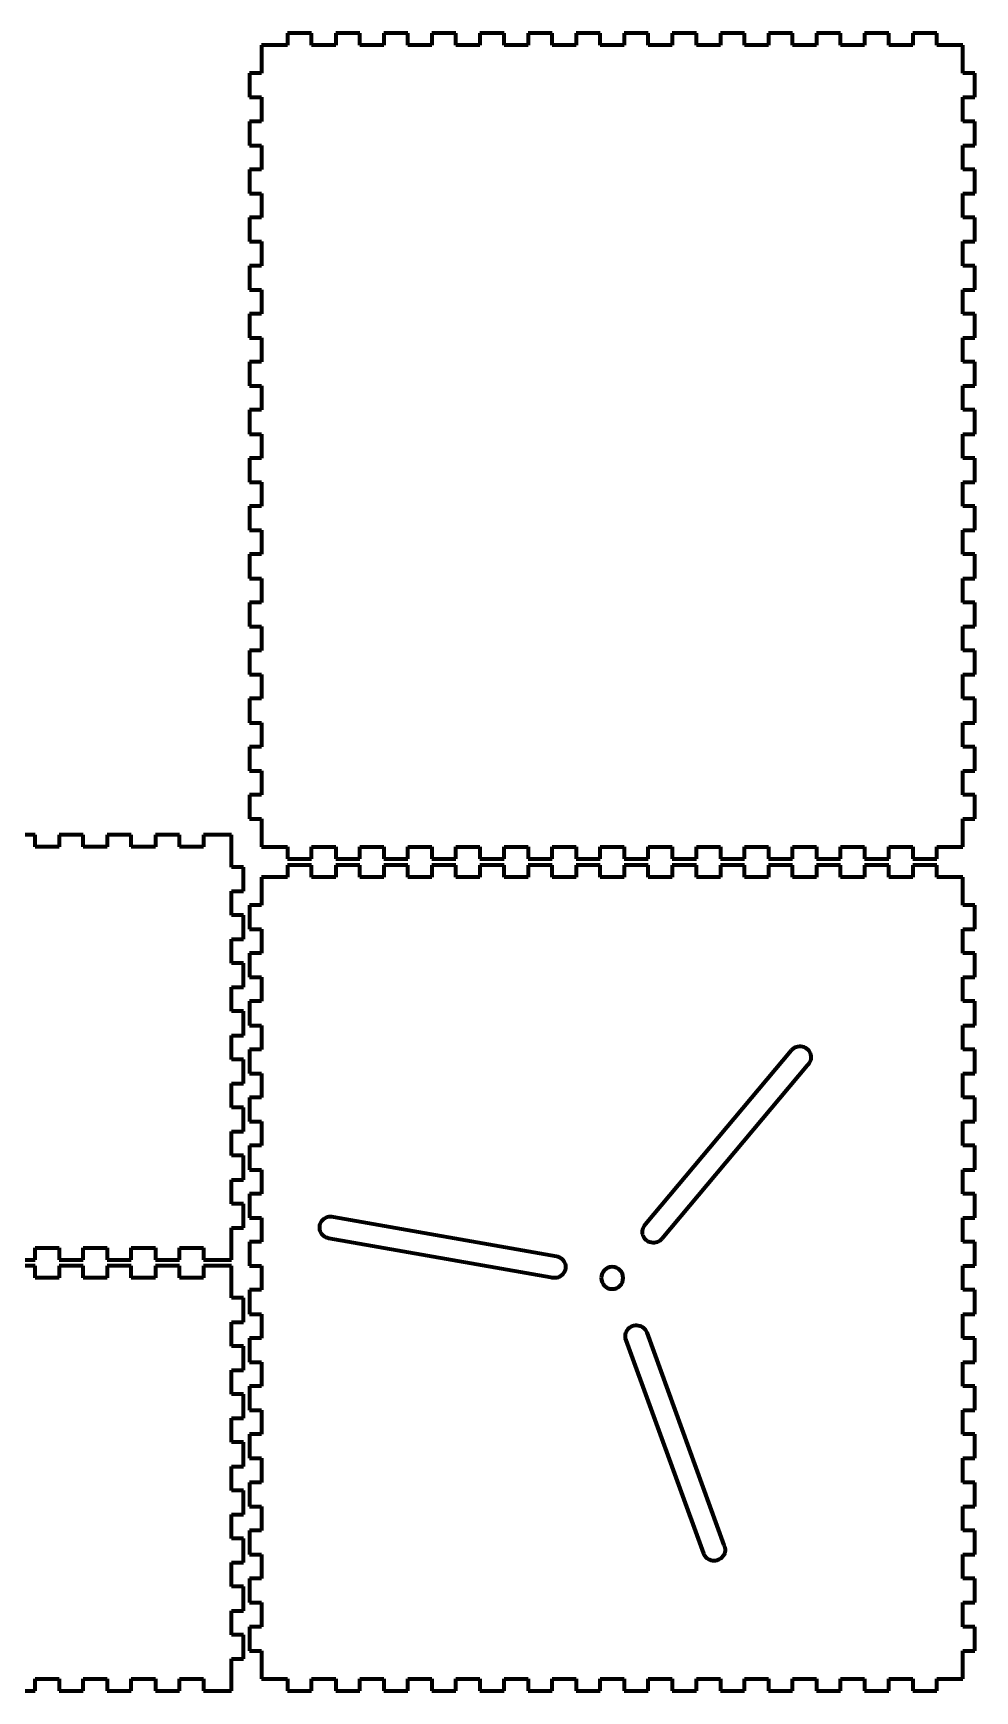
# Model space of a CAD drawing. Header units: millimetres. Extents: x 36 to 1178, y 7 to 834.
# Drawn here: x 708 to 1178, y 7 to 834 of the extents above; entities that cross this region are included whole.
import ezdxf

# ---------------------------------------------------------------- set-up
doc = ezdxf.new("R2010")
doc.units = ezdxf.units.MM
doc.header["$LTSCALE"] = 0.75
doc.layers.add('Visible', color=7, linetype='Continuous', lineweight=70)

msp = doc.modelspace()

# ---------------------------------------------------------------- linework, layer by layer
at = {"layer": 'Visible'}
for p, q in [((822.491351, 827.649122), (822.491351, 813.649122)), ((835.491351, 827.649122), (822.491351, 827.649122)), ((835.491351, 833.649122), (835.491351, 827.649122)), ((847.491351, 833.649122), (835.491351, 833.649122)), ((847.491351, 827.649122), (847.491351, 833.649122)), ((859.491351, 827.649122), (847.491351, 827.649122)), ((859.491351, 833.649122), (859.491351, 827.649122)), ((871.491351, 833.649122), (859.491351, 833.649122)), ((871.491351, 827.649122), (871.491351, 833.649122)), ((883.491351, 827.649122), (871.491351, 827.649122)), ((883.491351, 833.649122), (883.491351, 827.649122)), ((895.491351, 833.649122), (883.491351, 833.649122)), ((895.491351, 827.649122), (895.491351, 833.649122)), ((907.491351, 827.649122), (895.491351, 827.649122)), ((907.491351, 833.649122), (907.491351, 827.649122)), ((919.491351, 833.649122), (907.491351, 833.649122)), ((919.491351, 827.649122), (919.491351, 833.649122)), ((931.491351, 827.649122), (919.491351, 827.649122)), ((931.491351, 833.649122), (931.491351, 827.649122)), ((943.491351, 833.649122), (931.491351, 833.649122)), ((943.491351, 827.649122), (943.491351, 833.649122)), ((955.491351, 827.649122), (943.491351, 827.649122)), ((955.491351, 833.649122), (955.491351, 827.649122)), ((967.491351, 833.649122), (955.491351, 833.649122)), ((967.491351, 827.649122), (967.491351, 833.649122)), ((979.491351, 827.649122), (967.491351, 827.649122)), ((979.491351, 833.649122), (979.491351, 827.649122)), ((991.491351, 833.649122), (979.491351, 833.649122)), ((991.491351, 827.649122), (991.491351, 833.649122)), ((1003.491351, 827.649122), (991.491351, 827.649122)), ((1003.491351, 833.649122), (1003.491351, 827.649122)), ((1015.491351, 833.649122), (1003.491351, 833.649122)), ((1015.491351, 827.649122), (1015.491351, 833.649122)), ((1027.491351, 827.649122), (1015.491351, 827.649122)), ((1027.491351, 833.649122), (1027.491351, 827.649122)), ((1039.491351, 833.649122), (1027.491351, 833.649122)), ((1039.491351, 827.649122), (1039.491351, 833.649122)), ((1051.491351, 827.649122), (1039.491351, 827.649122)), ((1051.491351, 833.649122), (1051.491351, 827.649122)), ((1063.491351, 833.649122), (1051.491351, 833.649122)), ((1063.491351, 827.649122), (1063.491351, 833.649122)), ((1075.491351, 827.649122), (1063.491351, 827.649122)), ((1075.491351, 833.649122), (1075.491351, 827.649122)), ((1087.491351, 833.649122), (1075.491351, 833.649122)), ((1087.491351, 827.649122), (1087.491351, 833.649122)), ((1099.491351, 827.649122), (1087.491351, 827.649122)), ((1099.491351, 833.649122), (1099.491351, 827.649122)), ((1111.491351, 833.649122), (1099.491351, 833.649122)), ((1111.491351, 827.649122), (1111.491351, 833.649122)), ((1123.491351, 827.649122), (1111.491351, 827.649122)), ((1123.491351, 833.649122), (1123.491351, 827.649122)), ((1135.491351, 833.649122), (1123.491351, 833.649122)), ((1135.491351, 827.649122), (1135.491351, 833.649122)), ((1147.491351, 827.649122), (1135.491351, 827.649122)), ((1147.491351, 833.649122), (1147.491351, 827.649122)), ((1159.491351, 833.649122), (1147.491351, 833.649122)), ((1159.491351, 827.649122), (1159.491351, 833.649122)), ((1172.491351, 827.649122), (1159.491351, 827.649122)), ((1172.491351, 813.649122), (1172.491351, 827.649122)), ((816.491351, 813.649122), (816.491351, 801.649122)), ((822.491351, 813.649122), (816.491351, 813.649122)), ((1178.491351, 813.649122), (1172.491351, 813.649122)), ((1178.491351, 801.649122), (1178.491351, 813.649122)), ((816.491351, 801.649122), (822.491351, 801.649122)), ((822.491351, 801.649122), (822.491351, 789.649122)), ((1172.491351, 801.649122), (1178.491351, 801.649122)), ((1172.491351, 789.649122), (1172.491351, 801.649122)), ((816.491351, 789.649122), (816.491351, 777.649122)), ((822.491351, 789.649122), (816.491351, 789.649122)), ((1178.491351, 789.649122), (1172.491351, 789.649122)), ((1178.491351, 777.649122), (1178.491351, 789.649122)), ((816.491351, 777.649122), (822.491351, 777.649122)), ((822.491351, 777.649122), (822.491351, 765.649122)), ((1172.491351, 777.649122), (1178.491351, 777.649122)), ((1172.491351, 765.649122), (1172.491351, 777.649122)), ((816.491351, 765.649122), (816.491351, 753.649122)), ((822.491351, 765.649122), (816.491351, 765.649122)), ((1178.491351, 765.649122), (1172.491351, 765.649122)), ((1178.491351, 753.649122), (1178.491351, 765.649122)), ((816.491351, 753.649122), (822.491351, 753.649122)), ((822.491351, 753.649122), (822.491351, 741.649122)), ((1172.491351, 753.649122), (1178.491351, 753.649122)), ((1172.491351, 741.649122), (1172.491351, 753.649122)), ((816.491351, 741.649122), (816.491351, 729.649122)), ((822.491351, 741.649122), (816.491351, 741.649122)), ((1178.491351, 741.649122), (1172.491351, 741.649122)), ((1178.491351, 729.649122), (1178.491351, 741.649122)), ((816.491351, 729.649122), (822.491351, 729.649122)), ((822.491351, 729.649122), (822.491351, 717.649122)), ((1172.491351, 729.649122), (1178.491351, 729.649122)), ((1172.491351, 717.649122), (1172.491351, 729.649122)), ((816.491351, 717.649122), (816.491351, 705.649122)), ((822.491351, 717.649122), (816.491351, 717.649122)), ((1178.491351, 717.649122), (1172.491351, 717.649122)), ((1178.491351, 705.649122), (1178.491351, 717.649122)), ((816.491351, 705.649122), (822.491351, 705.649122)), ((822.491351, 705.649122), (822.491351, 693.649122)), ((1172.491351, 705.649122), (1178.491351, 705.649122)), ((1172.491351, 693.649122), (1172.491351, 705.649122)), ((816.491351, 693.649122), (816.491351, 681.649122)), ((822.491351, 693.649122), (816.491351, 693.649122)), ((1178.491351, 693.649122), (1172.491351, 693.649122)), ((1178.491351, 681.649122), (1178.491351, 693.649122)), ((816.491351, 681.649122), (822.491351, 681.649122)), ((822.491351, 681.649122), (822.491351, 669.649122)), ((1172.491351, 681.649122), (1178.491351, 681.649122)), ((1172.491351, 669.649122), (1172.491351, 681.649122)), ((816.491351, 669.649122), (816.491351, 657.649122)), ((822.491351, 669.649122), (816.491351, 669.649122)), ((1178.491351, 669.649122), (1172.491351, 669.649122)), ((1178.491351, 657.649122), (1178.491351, 669.649122)), ((816.491351, 657.649122), (822.491351, 657.649122)), ((822.491351, 657.649122), (822.491351, 645.649122)), ((1172.491351, 657.649122), (1178.491351, 657.649122)), ((1172.491351, 645.649122), (1172.491351, 657.649122)), ((816.491351, 645.649122), (816.491351, 633.649122)), ((822.491351, 645.649122), (816.491351, 645.649122)), ((1178.491351, 645.649122), (1172.491351, 645.649122)), ((1178.491351, 633.649122), (1178.491351, 645.649122)), ((816.491351, 633.649122), (822.491351, 633.649122)), ((822.491351, 633.649122), (822.491351, 621.649122)), ((1172.491351, 633.649122), (1178.491351, 633.649122)), ((1172.491351, 621.649122), (1172.491351, 633.649122)), ((816.491351, 621.649122), (816.491351, 609.649122)), ((822.491351, 621.649122), (816.491351, 621.649122)), ((1178.491351, 621.649122), (1172.491351, 621.649122)), ((1178.491351, 609.649122), (1178.491351, 621.649122)), ((816.491351, 609.649122), (822.491351, 609.649122)), ((822.491351, 609.649122), (822.491351, 597.649122)), ((1172.491351, 609.649122), (1178.491351, 609.649122)), ((1172.491351, 597.649122), (1172.491351, 609.649122)), ((816.491351, 597.649122), (816.491351, 585.649122)), ((822.491351, 597.649122), (816.491351, 597.649122)), ((1178.491351, 597.649122), (1172.491351, 597.649122)), ((1178.491351, 585.649122), (1178.491351, 597.649122)), ((816.491351, 585.649122), (822.491351, 585.649122)), ((822.491351, 585.649122), (822.491351, 573.649122)), ((1172.491351, 585.649122), (1178.491351, 585.649122)), ((1172.491351, 573.649122), (1172.491351, 585.649122)), ((816.491351, 573.649122), (816.491351, 561.649122)), ((822.491351, 573.649122), (816.491351, 573.649122)), ((1178.491351, 573.649122), (1172.491351, 573.649122)), ((1178.491351, 561.649122), (1178.491351, 573.649122)), ((816.491351, 561.649122), (822.491351, 561.649122)), ((822.491351, 561.649122), (822.491351, 549.649122)), ((1172.491351, 561.649122), (1178.491351, 561.649122)), ((1172.491351, 549.649122), (1172.491351, 561.649122)), ((816.491351, 549.649122), (816.491351, 537.649122)), ((822.491351, 549.649122), (816.491351, 549.649122)), ((1178.491351, 549.649122), (1172.491351, 549.649122)), ((1178.491351, 537.649122), (1178.491351, 549.649122)), ((816.491351, 537.649122), (822.491351, 537.649122)), ((822.491351, 537.649122), (822.491351, 525.649122)), ((1172.491351, 537.649122), (1178.491351, 537.649122)), ((1172.491351, 525.649122), (1172.491351, 537.649122)), ((816.491351, 525.649122), (816.491351, 513.649122)), ((822.491351, 525.649122), (816.491351, 525.649122)), ((1178.491351, 525.649122), (1172.491351, 525.649122)), ((1178.491351, 513.649122), (1178.491351, 525.649122)), ((816.491351, 513.649122), (822.491351, 513.649122)), ((822.491351, 513.649122), (822.491351, 501.649122)), ((1172.491351, 513.649122), (1178.491351, 513.649122)), ((1172.491351, 501.649122), (1172.491351, 513.649122)), ((816.491351, 501.649122), (816.491351, 489.649122)), ((822.491351, 501.649122), (816.491351, 501.649122)), ((1178.491351, 501.649122), (1172.491351, 501.649122)), ((1178.491351, 489.649122), (1178.491351, 501.649122)), ((816.491351, 489.649122), (822.491351, 489.649122)), ((822.491351, 489.649122), (822.491351, 477.649122)), ((1172.491351, 489.649122), (1178.491351, 489.649122)), ((1172.491351, 477.649122), (1172.491351, 489.649122)), ((816.491351, 477.649122), (816.491351, 465.649122)), ((822.491351, 477.649122), (816.491351, 477.649122)), ((1178.491351, 477.649122), (1172.491351, 477.649122)), ((1178.491351, 465.649122), (1178.491351, 477.649122)), ((816.491351, 465.649122), (822.491351, 465.649122)), ((822.491351, 465.649122), (822.491351, 453.649122)), ((1172.491351, 465.649122), (1178.491351, 465.649122)), ((1172.491351, 453.649122), (1172.491351, 465.649122)), ((816.491351, 453.649122), (816.491351, 441.649122)), ((822.491351, 453.649122), (816.491351, 453.649122)), ((1178.491351, 453.649122), (1172.491351, 453.649122)), ((1178.491351, 441.649122), (1178.491351, 453.649122)), ((816.491351, 441.649122), (822.491351, 441.649122)), ((822.491351, 441.649122), (822.491351, 427.649122)), ((1172.491351, 441.649122), (1178.491351, 441.649122)), ((1172.491351, 427.649122), (1172.491351, 441.649122)), ((709.491351, 433.649122), (697.491351, 433.649122)), ((709.491351, 427.649122), (709.491351, 433.649122)), ((721.491351, 433.649122), (721.491351, 427.649122)), ((733.491351, 433.649122), (721.491351, 433.649122)), ((733.491351, 427.649122), (733.491351, 433.649122)), ((745.491351, 433.649122), (745.491351, 427.649122)), ((757.491351, 433.649122), (745.491351, 433.649122)), ((757.491351, 427.649122), (757.491351, 433.649122)), ((769.491351, 433.649122), (769.491351, 427.649122)), ((781.491351, 433.649122), (769.491351, 433.649122)), ((781.491351, 427.649122), (781.491351, 433.649122)), ((793.491351, 433.649122), (793.491351, 427.649122)), ((807.491351, 433.649122), (793.491351, 433.649122)), ((807.491351, 417.649122), (807.491351, 433.649122)), ((721.491351, 427.649122), (709.491351, 427.649122)), ((745.491351, 427.649122), (733.491351, 427.649122)), ((769.491351, 427.649122), (757.491351, 427.649122)), ((793.491351, 427.649122), (781.491351, 427.649122)), ((822.491351, 427.649122), (835.491351, 427.649122)), ((835.491351, 427.649122), (835.491351, 421.649122)), ((847.491351, 427.649122), (859.491351, 427.649122)), ((847.491351, 421.649122), (847.491351, 427.649122)), ((859.491351, 427.649122), (859.491351, 421.649122)), ((871.491351, 427.649122), (883.491351, 427.649122)), ((871.491351, 421.649122), (871.491351, 427.649122)), ((883.491351, 427.649122), (883.491351, 421.649122)), ((895.491351, 427.649122), (907.491351, 427.649122)), ((895.491351, 421.649122), (895.491351, 427.649122)), ((907.491351, 427.649122), (907.491351, 421.649122)), ((919.491351, 427.649122), (931.491351, 427.649122)), ((919.491351, 421.649122), (919.491351, 427.649122)), ((931.491351, 427.649122), (931.491351, 421.649122)), ((943.491351, 427.649122), (955.491351, 427.649122)), ((943.491351, 421.649122), (943.491351, 427.649122)), ((955.491351, 427.649122), (955.491351, 421.649122)), ((967.491351, 427.649122), (979.491351, 427.649122)), ((967.491351, 421.649122), (967.491351, 427.649122)), ((979.491351, 427.649122), (979.491351, 421.649122)), ((991.491351, 427.649122), (1003.491351, 427.649122)), ((991.491351, 421.649122), (991.491351, 427.649122)), ((1003.491351, 427.649122), (1003.491351, 421.649122)), ((1015.491351, 427.649122), (1027.491351, 427.649122)), ((1015.491351, 421.649122), (1015.491351, 427.649122)), ((1027.491351, 427.649122), (1027.491351, 421.649122)), ((1039.491351, 427.649122), (1051.491351, 427.649122)), ((1039.491351, 421.649122), (1039.491351, 427.649122)), ((1051.491351, 427.649122), (1051.491351, 421.649122)), ((1063.491351, 427.649122), (1075.491351, 427.649122)), ((1063.491351, 421.649122), (1063.491351, 427.649122)), ((1075.491351, 427.649122), (1075.491351, 421.649122)), ((1087.491351, 427.649122), (1099.491351, 427.649122)), ((1087.491351, 421.649122), (1087.491351, 427.649122)), ((1099.491351, 427.649122), (1099.491351, 421.649122)), ((1111.491351, 427.649122), (1123.491351, 427.649122)), ((1111.491351, 421.649122), (1111.491351, 427.649122)), ((1123.491351, 427.649122), (1123.491351, 421.649122)), ((1135.491351, 427.649122), (1147.491351, 427.649122)), ((1135.491351, 421.649122), (1135.491351, 427.649122)), ((1147.491351, 427.649122), (1147.491351, 421.649122)), ((1159.491351, 427.649122), (1172.491351, 427.649122)), ((1159.491351, 421.649122), (1159.491351, 427.649122)), ((813.491351, 417.649122), (807.491351, 417.649122)), ((813.491351, 405.649122), (813.491351, 417.649122)), ((835.491351, 421.649122), (847.491351, 421.649122)), ((835.491351, 418.649122), (835.491351, 412.649122)), ((847.491351, 418.649122), (835.491351, 418.649122)), ((847.491351, 412.649122), (847.491351, 418.649122)), ((859.491351, 421.649122), (871.491351, 421.649122)), ((859.491351, 418.649122), (859.491351, 412.649122)), ((871.491351, 418.649122), (859.491351, 418.649122)), ((871.491351, 412.649122), (871.491351, 418.649122)), ((883.491351, 421.649122), (895.491351, 421.649122)), ((883.491351, 418.649122), (883.491351, 412.649122)), ((895.491351, 418.649122), (883.491351, 418.649122)), ((895.491351, 412.649122), (895.491351, 418.649122)), ((907.491351, 421.649122), (919.491351, 421.649122)), ((907.491351, 418.649122), (907.491351, 412.649122)), ((919.491351, 418.649122), (907.491351, 418.649122)), ((919.491351, 412.649122), (919.491351, 418.649122)), ((931.491351, 421.649122), (943.491351, 421.649122)), ((931.491351, 418.649122), (931.491351, 412.649122)), ((943.491351, 418.649122), (931.491351, 418.649122)), ((943.491351, 412.649122), (943.491351, 418.649122)), ((955.491351, 421.649122), (967.491351, 421.649122)), ((955.491351, 418.649122), (955.491351, 412.649122)), ((967.491351, 418.649122), (955.491351, 418.649122)), ((967.491351, 412.649122), (967.491351, 418.649122)), ((979.491351, 421.649122), (991.491351, 421.649122)), ((979.491351, 418.649122), (979.491351, 412.649122)), ((991.491351, 418.649122), (979.491351, 418.649122)), ((991.491351, 412.649122), (991.491351, 418.649122)), ((1003.491351, 421.649122), (1015.491351, 421.649122)), ((1003.491351, 418.649122), (1003.491351, 412.649122)), ((1015.491351, 418.649122), (1003.491351, 418.649122)), ((1015.491351, 412.649122), (1015.491351, 418.649122)), ((1027.491351, 421.649122), (1039.491351, 421.649122)), ((1027.491351, 418.649122), (1027.491351, 412.649122)), ((1039.491351, 418.649122), (1027.491351, 418.649122)), ((1039.491351, 412.649122), (1039.491351, 418.649122)), ((1051.491351, 421.649122), (1063.491351, 421.649122)), ((1051.491351, 418.649122), (1051.491351, 412.649122)), ((1063.491351, 418.649122), (1051.491351, 418.649122)), ((1063.491351, 412.649122), (1063.491351, 418.649122)), ((1075.491351, 421.649122), (1087.491351, 421.649122)), ((1075.491351, 418.649122), (1075.491351, 412.649122)), ((1087.491351, 418.649122), (1075.491351, 418.649122)), ((1087.491351, 412.649122), (1087.491351, 418.649122)), ((1099.491351, 421.649122), (1111.491351, 421.649122)), ((1099.491351, 418.649122), (1099.491351, 412.649122)), ((1111.491351, 418.649122), (1099.491351, 418.649122)), ((1111.491351, 412.649122), (1111.491351, 418.649122)), ((1123.491351, 421.649122), (1135.491351, 421.649122)), ((1123.491351, 418.649122), (1123.491351, 412.649122)), ((1135.491351, 418.649122), (1123.491351, 418.649122)), ((1135.491351, 412.649122), (1135.491351, 418.649122)), ((1147.491351, 421.649122), (1159.491351, 421.649122)), ((1147.491351, 418.649122), (1147.491351, 412.649122)), ((1159.491351, 418.649122), (1147.491351, 418.649122)), ((1159.491351, 412.649122), (1159.491351, 418.649122)), ((807.491351, 405.649122), (813.491351, 405.649122)), ((807.491351, 393.649122), (807.491351, 405.649122)), ((822.491351, 412.649122), (822.491351, 398.649122)), ((835.491351, 412.649122), (822.491351, 412.649122)), ((859.491351, 412.649122), (847.491351, 412.649122)), ((883.491351, 412.649122), (871.491351, 412.649122)), ((907.491351, 412.649122), (895.491351, 412.649122)), ((931.491351, 412.649122), (919.491351, 412.649122)), ((955.491351, 412.649122), (943.491351, 412.649122)), ((979.491351, 412.649122), (967.491351, 412.649122)), ((1003.491351, 412.649122), (991.491351, 412.649122)), ((1027.491351, 412.649122), (1015.491351, 412.649122)), ((1051.491351, 412.649122), (1039.491351, 412.649122)), ((1075.491351, 412.649122), (1063.491351, 412.649122)), ((1099.491351, 412.649122), (1087.491351, 412.649122)), ((1123.491351, 412.649122), (1111.491351, 412.649122)), ((1147.491351, 412.649122), (1135.491351, 412.649122)), ((1172.491351, 412.649122), (1159.491351, 412.649122)), ((1172.491351, 398.649122), (1172.491351, 412.649122)), ((816.491351, 398.649122), (816.491351, 386.649122)), ((822.491351, 398.649122), (816.491351, 398.649122)), ((1178.491351, 398.649122), (1172.491351, 398.649122)), ((1178.491351, 386.649122), (1178.491351, 398.649122)), ((813.491351, 393.649122), (807.491351, 393.649122)), ((813.491351, 381.649122), (813.491351, 393.649122)), ((807.491351, 381.649122), (813.491351, 381.649122)), ((807.491351, 369.649122), (807.491351, 381.649122)), ((816.491351, 386.649122), (822.491351, 386.649122)), ((822.491351, 386.649122), (822.491351, 374.649122)), ((1172.491351, 386.649122), (1178.491351, 386.649122)), ((1172.491351, 374.649122), (1172.491351, 386.649122)), ((816.491351, 374.649122), (816.491351, 362.649122)), ((822.491351, 374.649122), (816.491351, 374.649122)), ((1178.491351, 374.649122), (1172.491351, 374.649122)), ((1178.491351, 362.649122), (1178.491351, 374.649122)), ((813.491351, 369.649122), (807.491351, 369.649122)), ((813.491351, 357.649122), (813.491351, 369.649122)), ((807.491351, 357.649122), (813.491351, 357.649122)), ((807.491351, 345.649122), (807.491351, 357.649122)), ((816.491351, 362.649122), (822.491351, 362.649122)), ((822.491351, 362.649122), (822.491351, 350.649122)), ((1172.491351, 362.649122), (1178.491351, 362.649122)), ((1172.491351, 350.649122), (1172.491351, 362.649122)), ((816.491351, 350.649122), (816.491351, 338.649122)), ((822.491351, 350.649122), (816.491351, 350.649122)), ((1178.491351, 350.649122), (1172.491351, 350.649122)), ((1178.491351, 338.649122), (1178.491351, 350.649122)), ((813.491351, 345.649122), (807.491351, 345.649122)), ((813.491351, 333.649122), (813.491351, 345.649122)), ((807.491351, 333.649122), (813.491351, 333.649122)), ((807.491351, 321.649122), (807.491351, 333.649122)), ((816.491351, 338.649122), (822.491351, 338.649122)), ((822.491351, 338.649122), (822.491351, 326.649122)), ((1172.491351, 338.649122), (1178.491351, 338.649122)), ((1172.491351, 326.649122), (1172.491351, 338.649122)), ((816.491351, 326.649122), (816.491351, 314.649122)), ((822.491351, 326.649122), (816.491351, 326.649122)), ((1014.068965, 239.390309), (1086.985896, 326.299672)), ((1178.491351, 326.649122), (1172.491351, 326.649122)), ((1178.491351, 314.649122), (1178.491351, 326.649122)), ((813.491351, 321.649122), (807.491351, 321.649122)), ((813.491351, 309.649122), (813.491351, 321.649122)), ((816.491351, 314.649122), (822.491351, 314.649122)), ((822.491351, 314.649122), (822.491351, 302.649122)), ((1094.815209, 318.620248), (1022.31861, 232.119241)), ((1172.491351, 314.649122), (1178.491351, 314.649122)), ((1172.491351, 302.649122), (1172.491351, 314.649122)), ((807.491351, 309.649122), (813.491351, 309.649122)), ((807.491351, 297.649122), (807.491351, 309.649122)), ((816.491351, 302.649122), (816.491351, 290.649122)), ((822.491351, 302.649122), (816.491351, 302.649122)), ((1178.491351, 302.649122), (1172.491351, 302.649122)), ((1178.491351, 290.649122), (1178.491351, 302.649122)), ((813.491351, 297.649122), (807.491351, 297.649122)), ((813.491351, 285.649122), (813.491351, 297.649122)), ((816.491351, 290.649122), (822.491351, 290.649122)), ((822.491351, 290.649122), (822.491351, 278.649122)), ((1172.491351, 290.649122), (1178.491351, 290.649122)), ((1172.491351, 278.649122), (1172.491351, 290.649122)), ((807.491351, 285.649122), (813.491351, 285.649122)), ((807.491351, 273.649122), (807.491351, 285.649122)), ((813.491351, 273.649122), (807.491351, 273.649122)), ((813.491351, 261.649122), (813.491351, 273.649122)), ((816.491351, 278.649122), (816.491351, 266.649122)), ((822.491351, 278.649122), (816.491351, 278.649122)), ((1178.491351, 278.649122), (1172.491351, 278.649122)), ((1178.491351, 266.649122), (1178.491351, 278.649122)), ((816.491351, 266.649122), (822.491351, 266.649122)), ((822.491351, 266.649122), (822.491351, 254.649122)), ((1172.491351, 266.649122), (1178.491351, 266.649122)), ((1172.491351, 254.649122), (1172.491351, 266.649122)), ((807.491351, 261.649122), (813.491351, 261.649122)), ((807.491351, 249.649122), (807.491351, 261.649122)), ((813.491351, 249.649122), (807.491351, 249.649122)), ((813.491351, 237.649122), (813.491351, 249.649122)), ((816.491351, 254.649122), (816.491351, 242.649122)), ((822.491351, 254.649122), (816.491351, 254.649122)), ((1178.491351, 254.649122), (1172.491351, 254.649122)), ((1178.491351, 242.649122), (1178.491351, 254.649122)), ((816.491351, 242.649122), (822.491351, 242.649122)), ((822.491351, 242.649122), (822.491351, 230.649122)), ((858.334821, 243.146688), (969.657628, 223.531969)), ((1172.491351, 242.649122), (1178.491351, 242.649122)), ((1172.491351, 230.649122), (1172.491351, 242.649122)), ((807.491351, 237.649122), (813.491351, 237.649122)), ((807.491351, 221.649122), (807.491351, 237.649122)), ((966.829689, 212.944353), (856.041137, 232.39593)), ((709.491351, 227.649122), (721.491351, 227.649122)), ((709.491351, 221.649122), (709.491351, 227.649122)), ((721.491351, 227.649122), (721.491351, 221.649122)), ((733.491351, 227.649122), (745.491351, 227.649122)), ((733.491351, 221.649122), (733.491351, 227.649122)), ((745.491351, 227.649122), (745.491351, 221.649122)), ((757.491351, 227.649122), (769.491351, 227.649122)), ((757.491351, 221.649122), (757.491351, 227.649122)), ((769.491351, 227.649122), (769.491351, 221.649122)), ((781.491351, 227.649122), (793.491351, 227.649122)), ((781.491351, 221.649122), (781.491351, 227.649122)), ((793.491351, 227.649122), (793.491351, 221.649122)), ((816.491351, 230.649122), (816.491351, 218.649122)), ((822.491351, 230.649122), (816.491351, 230.649122)), ((1178.491351, 230.649122), (1172.491351, 230.649122)), ((1178.491351, 218.649122), (1178.491351, 230.649122)), ((697.491351, 221.649122), (709.491351, 221.649122)), ((709.491351, 218.649122), (697.491351, 218.649122)), ((709.491351, 212.649122), (709.491351, 218.649122)), ((721.491351, 221.649122), (733.491351, 221.649122)), ((721.491351, 218.649122), (721.491351, 212.649122)), ((733.491351, 218.649122), (721.491351, 218.649122)), ((733.491351, 212.649122), (733.491351, 218.649122)), ((745.491351, 221.649122), (757.491351, 221.649122)), ((745.491351, 218.649122), (745.491351, 212.649122)), ((757.491351, 218.649122), (745.491351, 218.649122)), ((757.491351, 212.649122), (757.491351, 218.649122)), ((769.491351, 221.649122), (781.491351, 221.649122)), ((769.491351, 218.649122), (769.491351, 212.649122)), ((781.491351, 218.649122), (769.491351, 218.649122)), ((781.491351, 212.649122), (781.491351, 218.649122)), ((793.491351, 221.649122), (807.491351, 221.649122)), ((793.491351, 218.649122), (793.491351, 212.649122)), ((807.491351, 218.649122), (793.491351, 218.649122)), ((807.491351, 202.649122), (807.491351, 218.649122)), ((816.491351, 218.649122), (822.491351, 218.649122)), ((822.491351, 218.649122), (822.491351, 206.649122)), ((1172.491351, 218.649122), (1178.491351, 218.649122)), ((1172.491351, 206.649122), (1172.491351, 218.649122)), ((721.491351, 212.649122), (709.491351, 212.649122)), ((745.491351, 212.649122), (733.491351, 212.649122)), ((769.491351, 212.649122), (757.491351, 212.649122)), ((793.491351, 212.649122), (781.491351, 212.649122)), ((813.491351, 202.649122), (807.491351, 202.649122)), ((813.491351, 190.649122), (813.491351, 202.649122)), ((816.491351, 206.649122), (816.491351, 194.649122)), ((822.491351, 206.649122), (816.491351, 206.649122)), ((1178.491351, 206.649122), (1172.491351, 206.649122)), ((1178.491351, 194.649122), (1178.491351, 206.649122)), ((807.491351, 190.649122), (813.491351, 190.649122)), ((807.491351, 178.649122), (807.491351, 190.649122)), ((816.491351, 194.649122), (822.491351, 194.649122)), ((822.491351, 194.649122), (822.491351, 182.649122)), ((1172.491351, 194.649122), (1178.491351, 194.649122)), ((1172.491351, 182.649122), (1172.491351, 194.649122)), ((816.491351, 182.649122), (816.491351, 170.649122)), ((822.491351, 182.649122), (816.491351, 182.649122)), ((1014.723301, 185.443512), (1053.287563, 79.409177)), ((1178.491351, 182.649122), (1172.491351, 182.649122)), ((1178.491351, 170.649122), (1178.491351, 182.649122)), ((813.491351, 178.649122), (807.491351, 178.649122)), ((813.491351, 166.649122), (813.491351, 178.649122)), ((1043.163904, 75.141749), (1004.393984, 181.661364)), ((807.491351, 166.649122), (813.491351, 166.649122)), ((807.491351, 154.649122), (807.491351, 166.649122)), ((816.491351, 170.649122), (822.491351, 170.649122)), ((822.491351, 170.649122), (822.491351, 158.649122)), ((1172.491351, 170.649122), (1178.491351, 170.649122)), ((1172.491351, 158.649122), (1172.491351, 170.649122)), ((816.491351, 158.649122), (816.491351, 146.649122)), ((822.491351, 158.649122), (816.491351, 158.649122)), ((1178.491351, 158.649122), (1172.491351, 158.649122)), ((1178.491351, 146.649122), (1178.491351, 158.649122)), ((813.491351, 154.649122), (807.491351, 154.649122)), ((813.491351, 142.649122), (813.491351, 154.649122)), ((807.491351, 142.649122), (813.491351, 142.649122)), ((807.491351, 130.649122), (807.491351, 142.649122)), ((816.491351, 146.649122), (822.491351, 146.649122)), ((822.491351, 146.649122), (822.491351, 134.649122)), ((1172.491351, 146.649122), (1178.491351, 146.649122)), ((1172.491351, 134.649122), (1172.491351, 146.649122)), ((816.491351, 134.649122), (816.491351, 122.649122)), ((822.491351, 134.649122), (816.491351, 134.649122)), ((1178.491351, 134.649122), (1172.491351, 134.649122)), ((1178.491351, 122.649122), (1178.491351, 134.649122)), ((813.491351, 130.649122), (807.491351, 130.649122)), ((813.491351, 118.649122), (813.491351, 130.649122)), ((807.491351, 118.649122), (813.491351, 118.649122)), ((807.491351, 106.649122), (807.491351, 118.649122)), ((816.491351, 122.649122), (822.491351, 122.649122)), ((822.491351, 122.649122), (822.491351, 110.649122)), ((1172.491351, 122.649122), (1178.491351, 122.649122)), ((1172.491351, 110.649122), (1172.491351, 122.649122)), ((816.491351, 110.649122), (816.491351, 98.649122)), ((822.491351, 110.649122), (816.491351, 110.649122)), ((1178.491351, 110.649122), (1172.491351, 110.649122)), ((1178.491351, 98.649122), (1178.491351, 110.649122)), ((813.491351, 106.649122), (807.491351, 106.649122)), ((813.491351, 94.649122), (813.491351, 106.649122)), ((807.491351, 94.649122), (813.491351, 94.649122)), ((807.491351, 82.649122), (807.491351, 94.649122)), ((816.491351, 98.649122), (822.491351, 98.649122)), ((822.491351, 98.649122), (822.491351, 86.649122)), ((1172.491351, 98.649122), (1178.491351, 98.649122)), ((1172.491351, 86.649122), (1172.491351, 98.649122)), ((816.491351, 86.649122), (816.491351, 74.649122)), ((822.491351, 86.649122), (816.491351, 86.649122)), ((1178.491351, 86.649122), (1172.491351, 86.649122)), ((1178.491351, 74.649122), (1178.491351, 86.649122)), ((813.491351, 82.649122), (807.491351, 82.649122)), ((813.491351, 70.649122), (813.491351, 82.649122)), ((816.491351, 74.649122), (822.491351, 74.649122)), ((822.491351, 74.649122), (822.491351, 62.649122)), ((1172.491351, 74.649122), (1178.491351, 74.649122)), ((1172.491351, 62.649122), (1172.491351, 74.649122)), ((807.491351, 70.649122), (813.491351, 70.649122)), ((807.491351, 58.649122), (807.491351, 70.649122)), ((813.491351, 58.649122), (807.491351, 58.649122)), ((813.491351, 46.649122), (813.491351, 58.649122)), ((816.491351, 62.649122), (816.491351, 50.649122)), ((822.491351, 62.649122), (816.491351, 62.649122)), ((1178.491351, 62.649122), (1172.491351, 62.649122)), ((1178.491351, 50.649122), (1178.491351, 62.649122)), ((816.491351, 50.649122), (822.491351, 50.649122)), ((822.491351, 50.649122), (822.491351, 38.649122)), ((1172.491351, 50.649122), (1178.491351, 50.649122)), ((1172.491351, 38.649122), (1172.491351, 50.649122)), ((807.491351, 46.649122), (813.491351, 46.649122)), ((807.491351, 34.649122), (807.491351, 46.649122)), ((813.491351, 34.649122), (807.491351, 34.649122)), ((813.491351, 22.649122), (813.491351, 34.649122)), ((816.491351, 38.649122), (816.491351, 26.649122)), ((822.491351, 38.649122), (816.491351, 38.649122)), ((1178.491351, 38.649122), (1172.491351, 38.649122)), ((1178.491351, 26.649122), (1178.491351, 38.649122)), ((816.491351, 26.649122), (822.491351, 26.649122)), ((822.491351, 26.649122), (822.491351, 12.649122)), ((1172.491351, 26.649122), (1178.491351, 26.649122)), ((1172.491351, 12.649122), (1172.491351, 26.649122)), ((807.491351, 22.649122), (813.491351, 22.649122)), ((807.491351, 6.649122), (807.491351, 22.649122)), ((709.491351, 12.649122), (721.491351, 12.649122)), ((709.491351, 6.649122), (709.491351, 12.649122)), ((721.491351, 12.649122), (721.491351, 6.649122)), ((733.491351, 12.649122), (745.491351, 12.649122)), ((733.491351, 6.649122), (733.491351, 12.649122)), ((745.491351, 12.649122), (745.491351, 6.649122)), ((757.491351, 12.649122), (769.491351, 12.649122)), ((757.491351, 6.649122), (757.491351, 12.649122)), ((769.491351, 12.649122), (769.491351, 6.649122)), ((781.491351, 12.649122), (793.491351, 12.649122)), ((781.491351, 6.649122), (781.491351, 12.649122)), ((793.491351, 12.649122), (793.491351, 6.649122)), ((822.491351, 12.649122), (835.491351, 12.649122)), ((835.491351, 12.649122), (835.491351, 6.649122)), ((847.491351, 12.649122), (859.491351, 12.649122)), ((847.491351, 6.649122), (847.491351, 12.649122)), ((859.491351, 12.649122), (859.491351, 6.649122)), ((871.491351, 12.649122), (883.491351, 12.649122)), ((871.491351, 6.649122), (871.491351, 12.649122)), ((883.491351, 12.649122), (883.491351, 6.649122)), ((895.491351, 12.649122), (907.491351, 12.649122)), ((895.491351, 6.649122), (895.491351, 12.649122)), ((907.491351, 12.649122), (907.491351, 6.649122)), ((919.491351, 12.649122), (931.491351, 12.649122)), ((919.491351, 6.649122), (919.491351, 12.649122)), ((931.491351, 12.649122), (931.491351, 6.649122)), ((943.491351, 12.649122), (955.491351, 12.649122)), ((943.491351, 6.649122), (943.491351, 12.649122)), ((955.491351, 12.649122), (955.491351, 6.649122)), ((967.491351, 12.649122), (979.491351, 12.649122)), ((967.491351, 6.649122), (967.491351, 12.649122)), ((979.491351, 12.649122), (979.491351, 6.649122)), ((991.491351, 12.649122), (1003.491351, 12.649122)), ((991.491351, 6.649122), (991.491351, 12.649122)), ((1003.491351, 12.649122), (1003.491351, 6.649122)), ((1015.491351, 12.649122), (1027.491351, 12.649122)), ((1015.491351, 6.649122), (1015.491351, 12.649122)), ((1027.491351, 12.649122), (1027.491351, 6.649122)), ((1039.491351, 12.649122), (1051.491351, 12.649122)), ((1039.491351, 6.649122), (1039.491351, 12.649122)), ((1051.491351, 12.649122), (1051.491351, 6.649122)), ((1063.491351, 12.649122), (1075.491351, 12.649122)), ((1063.491351, 6.649122), (1063.491351, 12.649122)), ((1075.491351, 12.649122), (1075.491351, 6.649122)), ((1087.491351, 12.649122), (1099.491351, 12.649122)), ((1087.491351, 6.649122), (1087.491351, 12.649122)), ((1099.491351, 12.649122), (1099.491351, 6.649122)), ((1111.491351, 12.649122), (1123.491351, 12.649122)), ((1111.491351, 6.649122), (1111.491351, 12.649122)), ((1123.491351, 12.649122), (1123.491351, 6.649122)), ((1135.491351, 12.649122), (1147.491351, 12.649122)), ((1135.491351, 6.649122), (1135.491351, 12.649122)), ((1147.491351, 12.649122), (1147.491351, 6.649122)), ((1159.491351, 12.649122), (1172.491351, 12.649122)), ((1159.491351, 6.649122), (1159.491351, 12.649122)), ((697.491351, 6.649122), (709.491351, 6.649122)), ((721.491351, 6.649122), (733.491351, 6.649122)), ((745.491351, 6.649122), (757.491351, 6.649122)), ((769.491351, 6.649122), (781.491351, 6.649122)), ((793.491351, 6.649122), (807.491351, 6.649122)), ((835.491351, 6.649122), (847.491351, 6.649122)), ((859.491351, 6.649122), (871.491351, 6.649122)), ((883.491351, 6.649122), (895.491351, 6.649122)), ((907.491351, 6.649122), (919.491351, 6.649122)), ((931.491351, 6.649122), (943.491351, 6.649122)), ((955.491351, 6.649122), (967.491351, 6.649122)), ((979.491351, 6.649122), (991.491351, 6.649122)), ((1003.491351, 6.649122), (1015.491351, 6.649122)), ((1027.491351, 6.649122), (1039.491351, 6.649122)), ((1051.491351, 6.649122), (1063.491351, 6.649122)), ((1075.491351, 6.649122), (1087.491351, 6.649122)), ((1099.491351, 6.649122), (1111.491351, 6.649122)), ((1123.491351, 6.649122), (1135.491351, 6.649122)), ((1147.491351, 6.649122), (1159.491351, 6.649122))]:
    msp.add_line(p, q, dxfattribs=at)
at = {"layer": 'Visible', "extrusion": (0, 0, -1)}
msp.add_circle((-997.491305, 212.64923), 5.5, dxfattribs=at)
for centre, start, end in [((-1091.199348, 322.764588), 39.996641, 228.895891), ((-856.992245, 237.813069), 279.958147, 104.128933), ((-1018.103294, 235.652102), 219.966414, 42.818173), ((-968.703247, 218.115405), 99.992764, 289.916294), ((-1009.554536, 183.563653), 339.765035, 160.013876), ((-1048.332214, 77.022858), 154.28619, 340.000023)]:
    msp.add_arc(centre, 5.5, start, end, dxfattribs=at)

doc.saveas('drawing.dxf')
